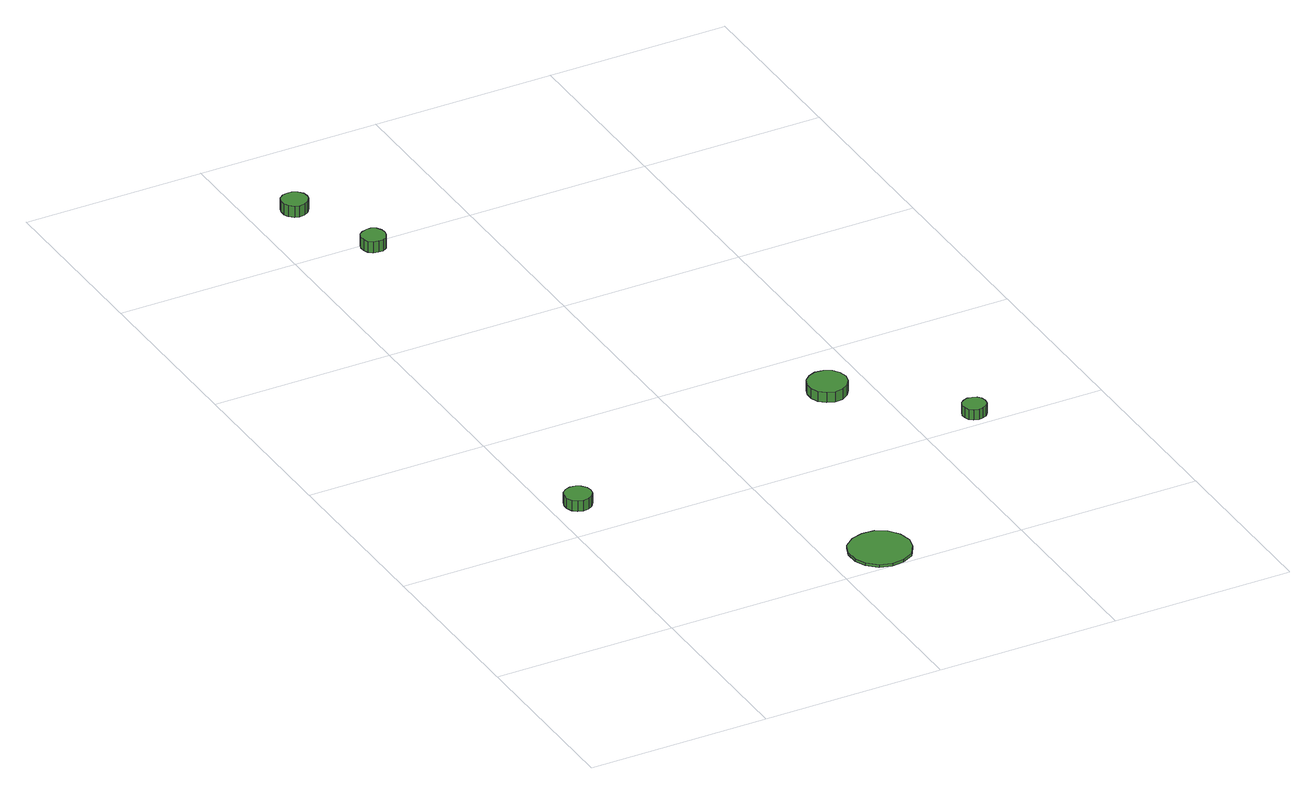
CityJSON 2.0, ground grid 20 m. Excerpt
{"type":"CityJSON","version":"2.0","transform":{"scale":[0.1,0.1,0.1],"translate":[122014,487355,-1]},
"CityObjects":{
"tree1":{"type":"SolitaryVegetationObject","attributes":{"function":"something"},"geometry":[{"type":"MultiSurface","lod":"1","boundaries":[[[0,1,2,3,4,5,6,7,8,9,10,11,12,13,14]],[[15,16,17,18,19,20,21,22,23,24,25,26,27,28,29]],[[0,29,28,1]],[[1,28,27,2]],[[2,27,26,3]],[[3,26,25,4]],[[4,25,24,5]],[[5,24,23,6]],[[6,23,22,7]],[[7,22,21,8]],[[8,21,20,9]],[[9,20,19,10]],[[10,19,18,11]],[[11,18,17,12]],[[12,17,16,13]],[[13,16,15,14]],[[14,15,29,0]]]}]},
"tree2":{"type":"SolitaryVegetationObject","attributes":{"function":"something"},"geometry":[{"type":"MultiSurface","lod":"1","boundaries":[[[30,31,32,33,34,35,36,37,38,39,40,41,42,43,44]],[[45,46,47,48,49,50,51,52,53,54,55,56,57,58,59]],[[30,59,58,31]],[[31,58,57,32]],[[32,57,56,33]],[[33,56,55,34]],[[34,55,54,35]],[[35,54,53,36]],[[36,53,52,37]],[[37,52,51,38]],[[38,51,50,39]],[[39,50,49,40]],[[40,49,48,41]],[[41,48,47,42]],[[42,47,46,43]],[[43,46,45,44]],[[44,45,59,30]]]}]},
"tree3":{"type":"SolitaryVegetationObject","attributes":{"function":"something"},"geometry":[{"type":"MultiSurface","lod":"1","boundaries":[[[60,61,62,63,64,65,66,67,68,69,70,71,72,73,74]],[[75,76,77,78,79,80,81,82,83,84,85,86,87,88,89]],[[60,89,88,61]],[[61,88,87,62]],[[62,87,86,63]],[[63,86,85,64]],[[64,85,84,65]],[[65,84,83,66]],[[66,83,82,67]],[[67,82,81,68]],[[68,81,80,69]],[[69,80,79,70]],[[70,79,78,71]],[[71,78,77,72]],[[72,77,76,73]],[[73,76,75,74]],[[74,75,89,60]]]}]},
"tree4":{"type":"SolitaryVegetationObject","attributes":{"function":"something"},"geometry":[{"type":"MultiSurface","lod":"1","boundaries":[[[90,91,92,93,94,95,96,97,98,99,100,101,102,103,104]],[[105,106,107,108,109,110,111,112,113,114,115,116,117,118,119]],[[90,119,118,91]],[[91,118,117,92]],[[92,117,116,93]],[[93,116,115,94]],[[94,115,114,95]],[[95,114,113,96]],[[96,113,112,97]],[[97,112,111,98]],[[98,111,110,99]],[[99,110,109,100]],[[100,109,108,101]],[[101,108,107,102]],[[102,107,106,103]],[[103,106,105,104]],[[104,105,119,90]]]}]},
"tree5":{"type":"SolitaryVegetationObject","attributes":{"function":"something"},"geometry":[{"type":"MultiSurface","lod":"1","boundaries":[[[120,121,122,123,124,125,126,127,128,129,130,131,132,133,134]],[[135,136,137,138,139,140,141,142,143,144,145,146,147,148,149]],[[120,149,148,121]],[[121,148,147,122]],[[122,147,146,123]],[[123,146,145,124]],[[124,145,144,125]],[[125,144,143,126]],[[126,143,142,127]],[[127,142,141,128]],[[128,141,140,129]],[[129,140,139,130]],[[130,139,138,131]],[[131,138,137,132]],[[132,137,136,133]],[[133,136,135,134]],[[134,135,149,120]]]}]},
"tree6":{"type":"SolitaryVegetationObject","attributes":{"function":"something"},"geometry":[{"type":"MultiSurface","lod":"1","boundaries":[[[150,151,152,153,154,155,156,157,158,159,160,161,162,163,164]],[[165,166,167,168,169,170,171,172,173,174,175,176,177,178,179]],[[150,179,178,151]],[[151,178,177,152]],[[152,177,176,153]],[[153,176,175,154]],[[154,175,174,155]],[[155,174,173,156]],[[156,173,172,157]],[[157,172,171,158]],[[158,171,170,159]],[[159,170,169,160]],[[160,169,168,161]],[[161,168,167,162]],[[162,167,166,163]],[[163,166,165,164]],[[164,165,179,150]]]}]}
},
"vertices":[
[39,244,30],[38,250,30],[34,255,30],[29,258,30],[23,259,30],[17,257,30],[12,253,30],[10,247,30],[10,241,30],[12,235,30],[17,231,30],[23,229,30],[29,230,30],[34,233,30],[38,238,30],[38,238,18],[34,233,18],[29,230,18],[23,229,18],[17,231,18],[12,235,18],[10,241,18],[10,247,18],[12,253,18],[17,257,18],[23,259,18],[29,258,18],[34,255,18],[38,250,18],[39,244,18],
[290,33,12],[287,47,12],[279,58,12],[267,65,12],[253,66,12],[240,62,12],[229,53,12],[224,40,12],[224,26,12],[229,14,12],[240,4,12],[253,0,12],[267,2,12],[279,8,12],[287,20,12],[287,20,9],[279,8,9],[267,2,9],[253,0,9],[240,4,9],[229,14,9],[224,26,9],[224,40,9],[229,53,9],[240,62,9],[253,66,9],[267,65,9],[279,58,9],[287,47,9],[290,33,9],
[63,891,23],[62,897,23],[58,902,23],[53,905,23],[47,905,23],[42,904,23],[37,900,23],[35,894,23],[35,888,23],[37,883,23],[42,879,23],[47,877,23],[53,878,23],[58,881,23],[62,886,23],[62,886,10],[58,881,10],[53,878,10],[47,877,10],[42,879,10],[37,883,10],[35,888,10],[35,894,10],[37,900,10],[42,904,10],[47,905,10],[53,905,10],[58,902,10],[62,897,10],[63,891,10],
[98,791,24],[97,796,24],[94,801,24],[89,804,24],[84,804,24],[78,802,24],[74,799,24],[72,794,24],[72,788,24],[74,783,24],[78,779,24],[84,778,24],[89,778,24],[94,781,24],[97,786,24],[97,786,11],[94,781,11],[89,778,11],[84,778,11],[78,779,11],[74,783,11],[72,788,11],[72,794,11],[74,799,11],[78,802,11],[84,804,11],[89,804,11],[94,801,11],[97,796,11],[98,791,11],
[373,322,26],[371,331,26],[366,338,26],[358,342,26],[349,343,26],[341,340,26],[334,334,26],[331,326,26],[331,317,26],[334,309,26],[341,303,26],[349,300,26],[358,301,26],[366,306,26],[371,313,26],[371,313,14],[366,306,14],[358,301,14],[349,300,14],[341,303,14],[334,309,14],[331,317,14],[331,326,14],[334,334,14],[341,340,14],[349,343,14],[358,342,14],[366,338,14],[371,331,14],[373,322,14],
[476,217,24],[475,222,24],[472,226,24],[467,228,24],[462,229,24],[457,227,24],[453,224,24],[451,219,24],[451,214,24],[453,209,24],[457,206,24],[462,204,24],[467,205,24],[472,207,24],[475,211,24],[475,211,12],[472,207,12],[467,205,12],[462,204,12],[457,206,12],[453,209,12],[451,214,12],[451,219,12],[453,224,12],[457,227,12],[462,229,12],[467,228,12],[472,226,12],[475,222,12],[476,217,12]
]}
